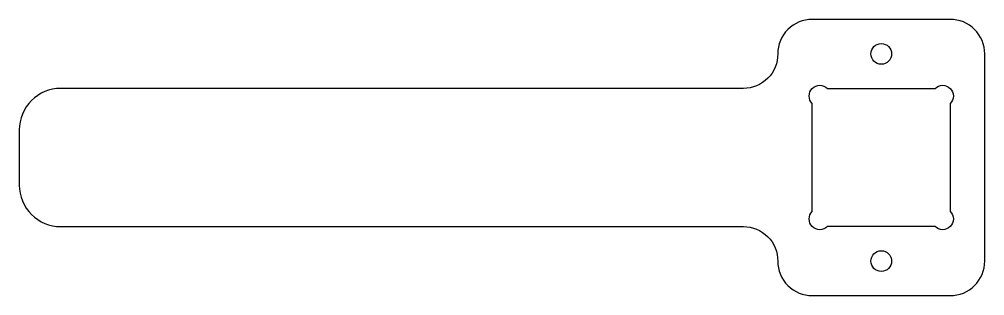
# Model space of a CAD drawing. Header units: millimetres. Extents: x -140 to 0, y 0 to 40.
import ezdxf

# ---------------------------------------------------------------- set-up
doc = ezdxf.new("R2010")
doc.units = ezdxf.units.MM

msp = doc.modelspace()

# ---------------------------------------------------------------- linework, layer by layer
for points in [[(-134, 30, 0.414214), (-140, 24), (-140, 16, 0.414214), (-134, 10), (-35, 10, -0.414214), (-30, 5, 0.414214), (-25, 0), (-5, 0, 0.414214), (0, 5), (0, 35, 0.414214), (-5, 40), (-25, 40, 0.414214), (-30, 35, -0.414214), (-35, 30)], [(-5, 12.2, -1), (-7.2, 10), (-22.8, 10, -1), (-25, 12.2), (-25, 27.8, -1), (-22.8, 30), (-7.2, 30, -1), (-5, 27.8)]]:
    msp.add_lwpolyline(points, format="xyb", close=True)
for centre in [(-15, 35), (-15, 5)]:
    msp.add_circle(centre, 1.5)

doc.saveas('drawing.dxf')
